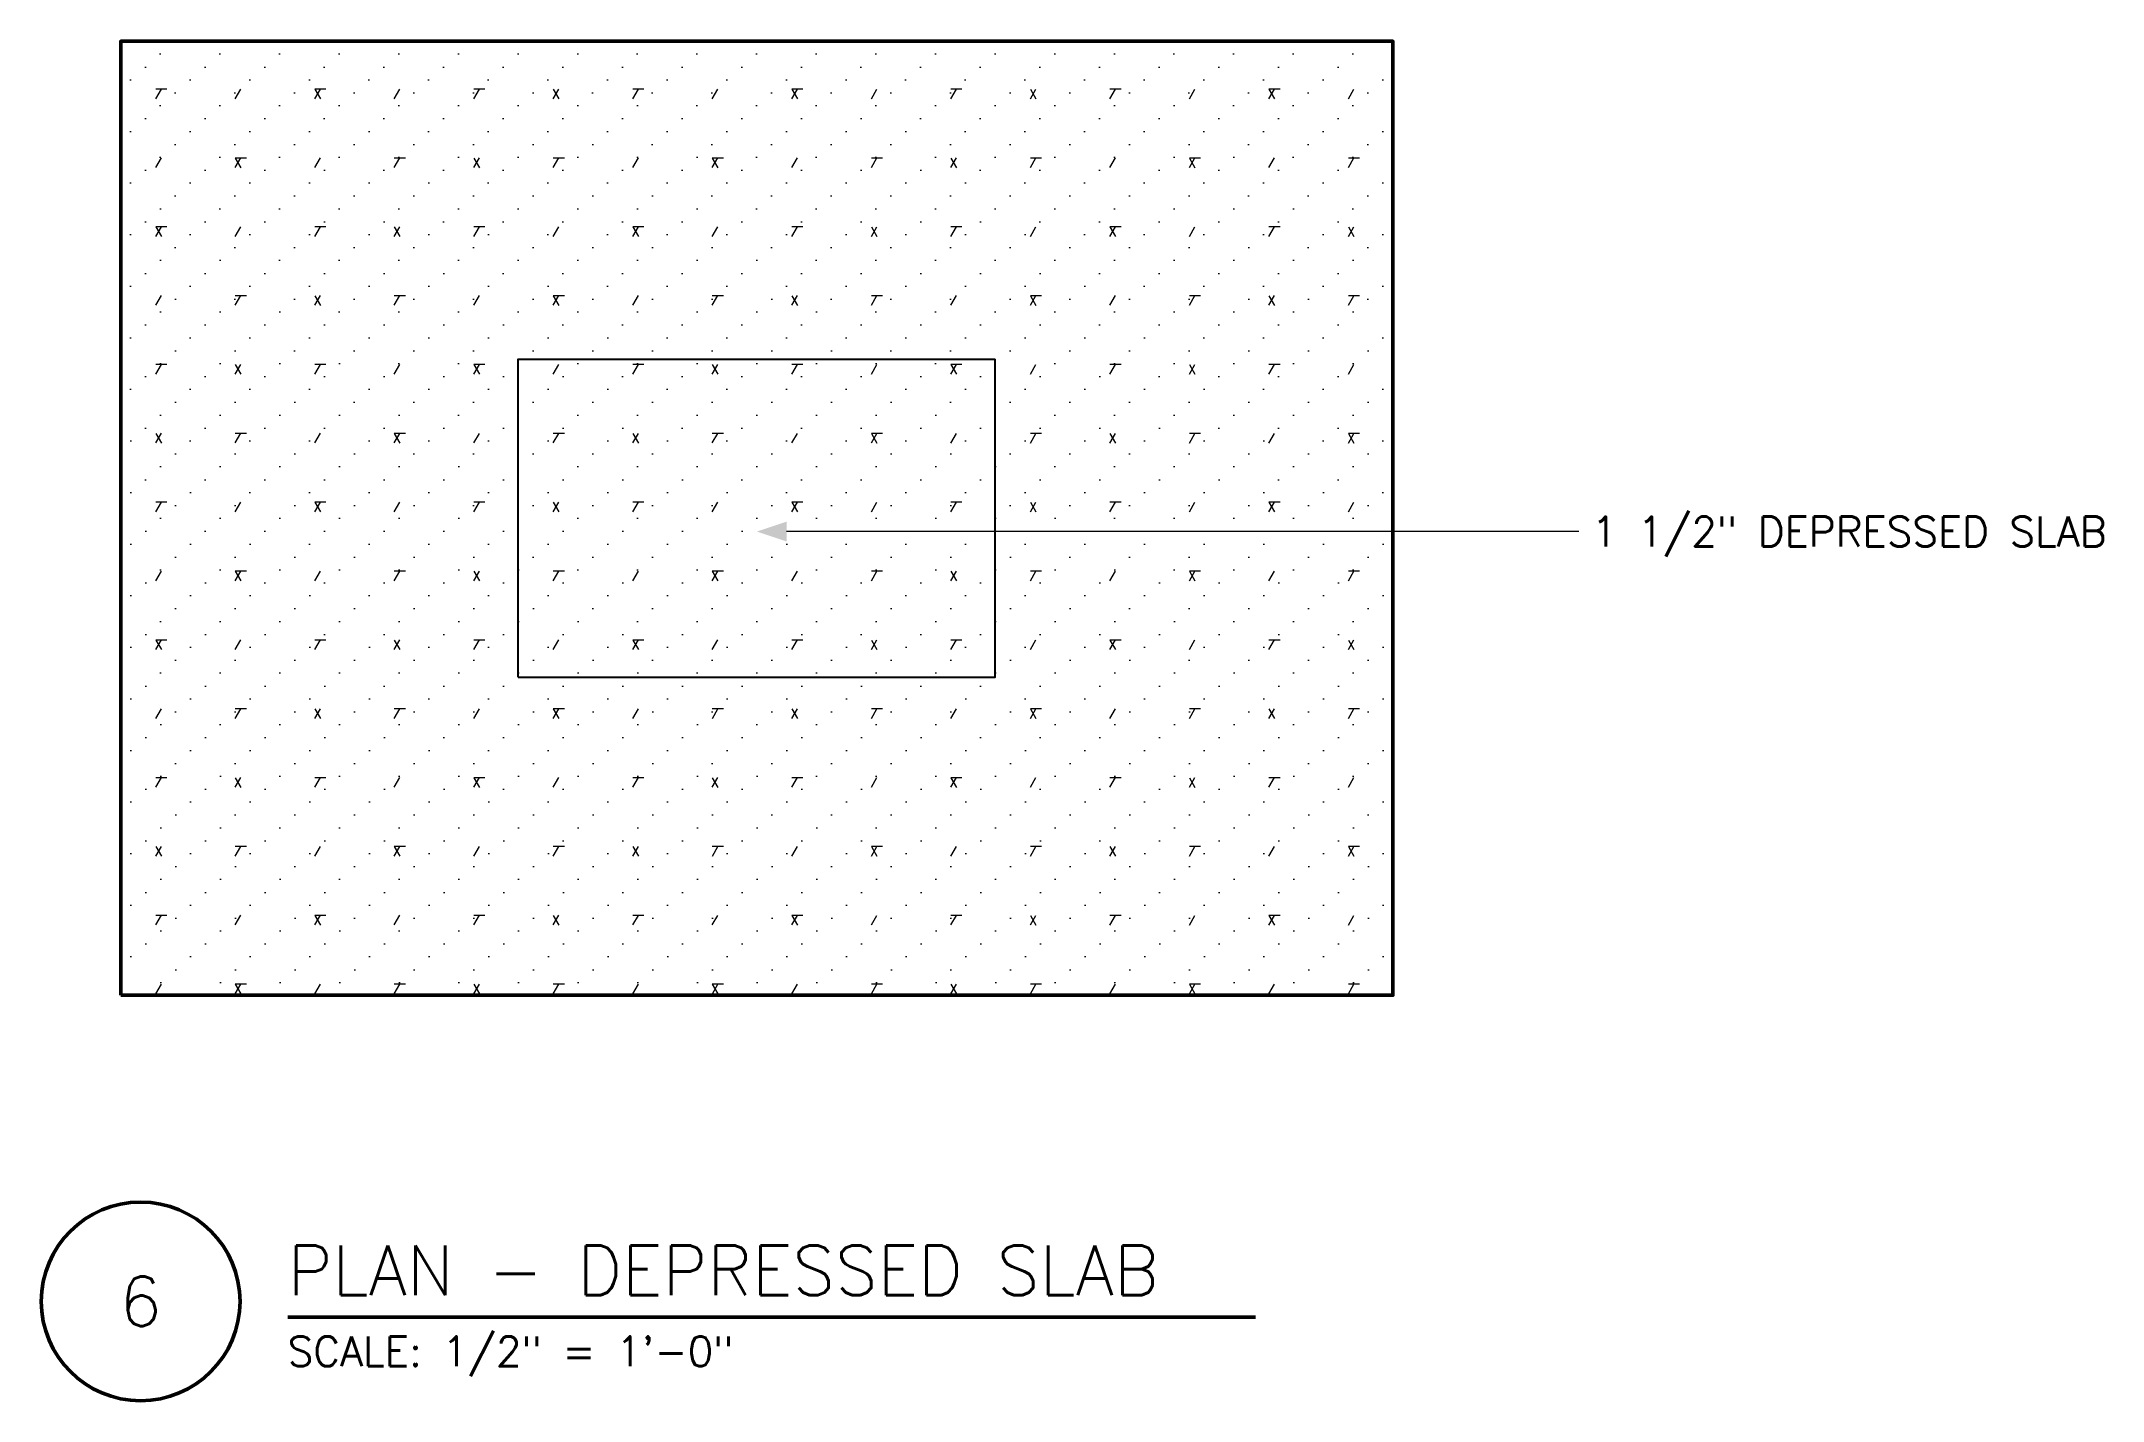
# Model space of a CAD drawing. Header units: inches. Extents: x -54 to 102, y -67 to 36.
import ezdxf
from ezdxf.enums import TextEntityAlignment as Align

# ---------------------------------------------------------------- set-up
doc = ezdxf.new("R2010")
doc.units = ezdxf.units.IN
doc.header["$MEASUREMENT"] = 0
for name, color, linetype, lineweight in [('S-ANNO-NOTE', 7, 'CONTINUOUS', 18), ('S-ANNO-TTLB', 7, 'CONTINUOUS', 50), ('S-DETL-BYND', 7, 'CONTINUOUS', 25), ('S-DETL-CUT', 7, 'CONTINUOUS', 50), ('S-DETL-PATT', 7, 'CONTINUOUS', 9)]:
    doc.layers.add(name, color=color, linetype=linetype, lineweight=lineweight)
doc.styles.add('KERF', font='romans.shx')
pattern_1 = [(0, (0, 0), (2.2488, 1.9464), [0, -4.5]), (0, (1.128, 0.96), (2.2488, 1.9464), [0, -4.5]), (60, (2.64, 0.48), (6, 5.196), [0.84, -11.16]), (180, (3.48, 1.2), (6, 5.196), [0.84, -11.16]), (300, (2.64, 1.2), (6, 5.196), [0.84, -11.16])]

msp = doc.modelspace()

# ---------------------------------------------------------------- hatches: boundary and pattern name
at = {"layer": 'S-ANNO-NOTE', "lineweight": 50}
msp.add_hatch(color=256, dxfattribs=at).paths.add_polyline_path([(0, -1), (2.25, -1.75), (2.25, -0.25)])
at = {"layer": 'S-DETL-PATT', "lineweight": 9}
h = msp.add_hatch(dxfattribs=at)
h.set_pattern_fill('KERF-CONC', color=256, style=0)
h.set_pattern_definition(pattern_1)
h.paths.add_polyline_path([(-48, 12), (48, 12), (48, 36), (-48, 36)])
h = msp.add_hatch(dxfattribs=at)
h.set_pattern_fill('KERF-CONC', color=256, style=0)
h.set_pattern_definition(pattern_1)
h.paths.add_polyline_path([(-48, -12), (-18, -12), (-18, 12), (-48, 12)])
h = msp.add_hatch(dxfattribs=at)
h.set_pattern_fill('KERF-CONC', color=256, style=0)
h.set_pattern_definition(pattern_1)
h.paths.add_polyline_path([(-18, -12), (18, -12), (18, 12), (-18, 12)])
h = msp.add_hatch(dxfattribs=at)
h.set_pattern_fill('KERF-CONC', color=256, style=0)
h.set_pattern_definition(pattern_1)
h.paths.add_polyline_path([(18, -12), (48, -12), (48, 12), (18, 12)])
h = msp.add_hatch(dxfattribs=at)
h.set_pattern_fill('KERF-CONC', color=256, style=0)
h.set_pattern_definition(pattern_1)
h.paths.add_polyline_path([(-48, -36), (48, -36), (48, -12), (-48, -12)])

# ---------------------------------------------------------------- linework, layer by layer
at = {"layer": 'S-ANNO-NOTE', "lineweight": 18}
msp.add_lwpolyline([(62.04, -1), (59.04, -1), (2.25, -1)], dxfattribs=at)
at = {"layer": 'S-ANNO-TTLB', "lineweight": 50}
msp.add_lwpolyline([(-54, -59.1, 1), (-39, -59.1, 1)], format="xyb", close=True, dxfattribs=at)
msp.add_lwpolyline([(-35.4, -60.3), (37.636, -60.3)], dxfattribs=at)
at = {"layer": 'S-DETL-BYND', "lineweight": 25}
for points in [[(-18, -12), (-18, 12), (18, 12)], [(-18, -12), (18, -12), (18, 12)]]:
    msp.add_lwpolyline(points, dxfattribs=at)
at = {"layer": 'S-DETL-CUT', "lineweight": 50}
msp.add_lwpolyline([(-48, -36), (48, -36), (48, -12), (48, 12), (48, 36), (-48, 36), (-48, 12), (-48, -12)], close=True, dxfattribs=at)

# ---------------------------------------------------------------- texts
at = {"layer": 'S-ANNO-NOTE', "lineweight": 18, "style": 'KERF'}
msp.add_text('1 1/2" DEPRESSED SLAB', height=2.25, dxfattribs=at).set_placement((63, -2.125))
at = {"layer": 'S-ANNO-TTLB', "lineweight": 50, "style": 'KERF'}
msp.add_text('PLAN - DEPRESSED SLAB', height=3.75, dxfattribs=at).set_placement((-35.4, -58.62))
msp.add_text('6', height=3.75, dxfattribs=at).set_placement((-46.5, -59.1), align=Align.MIDDLE_CENTER)
at = {"layer": 'S-ANNO-TTLB', "lineweight": 18, "style": 'KERF'}
msp.add_text('SCALE: 1/2" = 1\'-0"', height=2.25, dxfattribs=at).set_placement((-35.4, -63.99))

doc.saveas('drawing.dxf')
